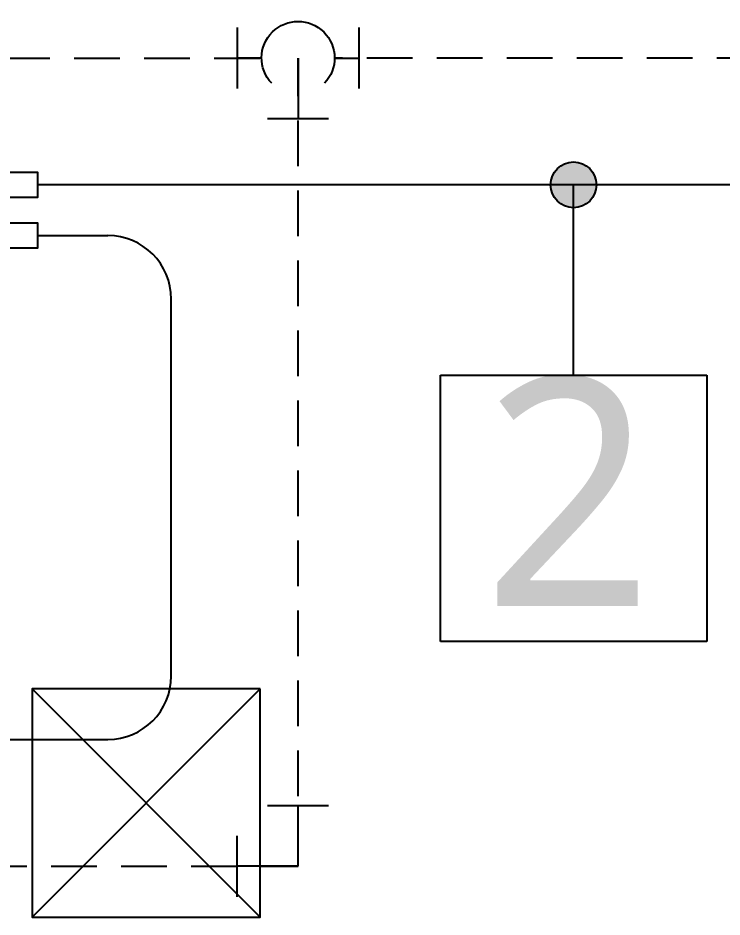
# Model space of a CAD drawing. Header units: millimetres. Extents: x 0 to 504600, y 0 to 118800.
# Drawn here: x 101827 to 103215, y 56550 to 58322 of the extents above; entities that cross this region are included whole.
import ezdxf
from ezdxf.enums import TextEntityAlignment as Align

# ---------------------------------------------------------------- set-up
doc = ezdxf.new("R2010")
doc.units = ezdxf.units.MM
doc.header["$LTSCALE"] = 200
doc.linetypes.add('HID', pattern=[2.3, 1.5, -0.8])
doc.layers.add('AM_8', color=1, linetype='Continuous', lineweight=25)
for name, color, linetype in [('LG-AIRCON', 240, 'Continuous'), ('LG-DRAIN', 4, 'HID'), ('LG-RLRG', 3, 'Continuous'), ('LG-TEXT', 2, 'Continuous'), ('냉매관', 3, 'Continuous'), ('드레인', 4, 'HID')]:
    doc.layers.add(name, color=color, linetype=linetype)
doc.styles.add('SUNJIN', font='malgun.ttf')

# ---------------------------------------------------------------- blocks, each defined once
blk = doc.blocks.new('실내기점검구')
at = {"layer": 'LG-AIRCON', "color": 5, "ltscale": 3}
for p, q in [((0, 450), (450, 0)), ((450, 450), (0, 0))]:
    blk.add_line(p, q, dxfattribs=at)
at = {"layer": 'LG-AIRCON', "color": 7, "ltscale": 3}
blk.add_lwpolyline([(450, 450), (0, 450), (0, 0), (450, 0)], close=True, dxfattribs=at)
blk = doc.blocks.new('A$C761840EB')
at = {"layer": 'LG-DRAIN', "color": 2, "linetype": 'Continuous'}
for p, q in [((144, 153.6), (48, 153.6)), ((0, 9.6), (0, 105.6)), ((192, 9.6), (192, 105.6))]:
    blk.add_line(p, q, dxfattribs=at)
at = {"layer": 'LG-DRAIN', "linetype": 'Continuous'}
for p, q in [((96, 57.6), (96, 153.6)), ((38.4, 57.6), (0, 57.6)), ((153.6, 57.6), (192, 57.6))]:
    blk.add_line(p, q, dxfattribs=at)
at = {"layer": 'LG-DRAIN', "color": 2, "linetype": 'Continuous'}
blk.add_arc((96, 57.6), 57.6, 136.2383, 43.7617, dxfattribs=at)
blk = doc.blocks.new('A$C01A370DE')
at = {"layer": 'LG-DRAIN', "color": 2, "linetype": 'Continuous'}
for p, q in [((144, 144), (144, 48)), ((96, 0), (0, 0))]:
    blk.add_line(p, q, dxfattribs=at)
at = {"layer": 'LG-DRAIN', "linetype": 'Continuous'}
for q in [(144, 96), (48, 0)]:
    blk.add_line((48, 96), q, dxfattribs=at)

msp = doc.modelspace()

# ---------------------------------------------------------------- hatches: boundary and pattern name
at = {"layer": 'AM_8'}
h = msp.add_hatch(color=256, dxfattribs=at)
edge = h.paths.add_edge_path()
edge.add_arc((102922, 57992.7), 45.1, 332.0968, 270, ccw=False)
edge.add_arc((102922, 57992.7), 45.1, 270, 332.0968, ccw=False)

# ---------------------------------------------------------------- linework, layer by layer
at = {"layer": 'LG-RLRG'}
for p, q in [((104222.8, 57992.7), (101865, 57992.7)), ((101865, 57892.7), (102004, 57892.7)), ((102129, 57024.6), (102129, 57767.7)), ((101754.5, 56899.6), (102004, 56899.6))]:
    msp.add_line(p, q, dxfattribs=at)
for centre, start, end in [((102004, 57767.7), 0, 90), ((102004, 57024.6), 270, 0)]:
    msp.add_arc(centre, 125, start, end, dxfattribs=at)
at = {"layer": 'LG-TEXT', "color": 1}
for p, q in [((102922, 57617.7), (102922, 57992.7)), ((102659.5, 57617.7), (103184.5, 57617.7)), ((102659.5, 57092.7), (102659.5, 57617.7)), ((103184.5, 57617.7), (103184.5, 57092.7)), ((103184.5, 57092.7), (102659.5, 57092.7))]:
    msp.add_line(p, q, dxfattribs=at)
msp.add_circle((102922, 57992.7), 45.1, dxfattribs=at)
at = {"layer": '냉매관', "color": 2}
msp.add_lwpolyline([(101565, 58017.7), (101865, 58017.7), (101865, 57967.7), (101743.4, 57967.7), (101793.4, 57917.7), (101865, 57917.7), (101865, 57867.7), (101772.7, 57867.7), (101672.7, 57967.7), (101565, 57967.7)], close=True, dxfattribs=at)
at = {"layer": '드레인', "ltscale": 0.3}
for p, q in [((100695.6, 58242.7), (102307, 58242.7)), ((102379, 56649.6), (102379, 58242.7)), ((104950.5, 58242.7), (102451, 58242.7)), ((101754.5, 56649.6), (102379, 56649.6))]:
    msp.add_line(p, q, dxfattribs=at)

# ---------------------------------------------------------------- block references
at = {"layer": 'LG-AIRCON', "color": 8}
msp.add_blockref('실내기점검구', (101854.5, 56549.6), dxfattribs=at)
at = {"layer": '드레인', "yscale": 1.25, "zscale": 1.25, "rotation": 180}
for name, p, xscale in [('A$C761840EB', (102259, 58314.7), -1.25), ('A$C01A370DE', (102439, 56769.6), 1.25)]:
    msp.add_blockref(name, p, dxfattribs=dict(at, xscale=xscale))

# ---------------------------------------------------------------- texts
at = {"layer": 'LG-TEXT', "color": 2, "style": 'SUNJIN'}
msp.add_text('2', height=450, dxfattribs=at).set_placement((102911, 57162.9), align=Align.CENTER)

doc.saveas('drawing.dxf')
